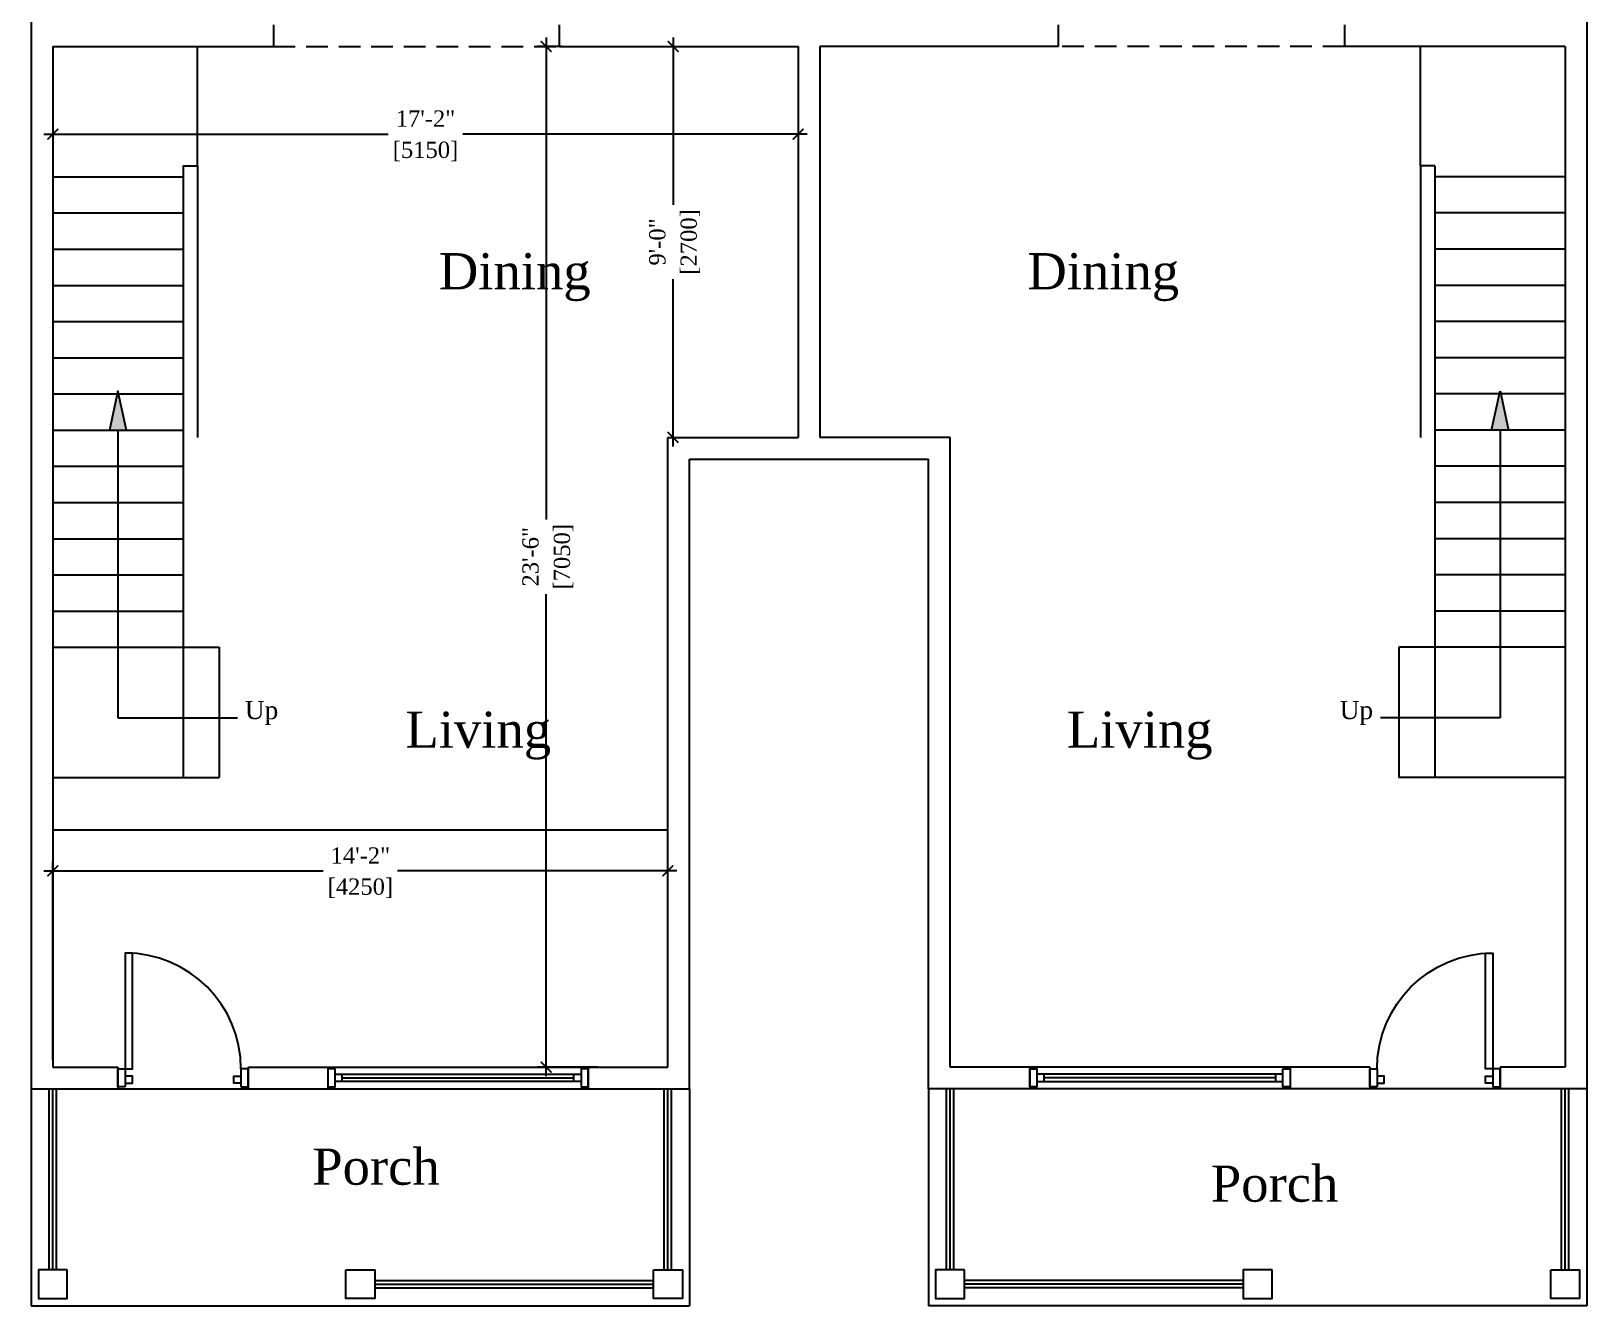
# Model space of a CAD drawing. Header units: inches. Extents: x 8172 to 11619, y -1386 to 1167.
# Drawn here: x 10373.6 to 10803.6, y -840 to -487.7 of the extents above; entities that cross this region are included whole.
import ezdxf

# ---------------------------------------------------------------- set-up
doc = ezdxf.new("R2010")
doc.units = ezdxf.units.IN
doc.header["$LTSCALE"] = 48
doc.header["$MEASUREMENT"] = 0
doc.linetypes.add('HIDDEN2', pattern=[0.1875, 0.125, -0.0625])
doc.layers.add('A-Door', color=3, linetype='Continuous', lineweight=13)
doc.layers.add('window', color=3, linetype='Continuous', lineweight=13)
doc.layers.add('A-Flor-Strs', color=12, linetype='Continuous')
doc.styles.get("Standard").update_dxf_attribs({"font": 'romantic.ttf'})
doc.dimstyles.new('Aec_Arch_I', dxfattribs={"dimtxt": 4.5, "dimasz": 3, "dimexe": 2.5, "dimexo": 2, "dimgap": 2, "dimtad": 0, "dimdec": 0, "dimzin": 3, "dimdsep": 46, "dimlunit": 4, "dimtxsty": 'Standard', "dimblk1": 'ARCHTICK', "dimblk2": 'ARCHTICK', "dimsah": 1, "dimcen": 0.09375, "dimdle": 2.5, "dimclrd": 1, "dimclre": 1, "dimclrt": 256, "dimadec": 0, "dimazin": 0, "dimtfac": 0.75, "dimtdec": 0, "dimtmove": 2, "dimatfit": 3, "dimldrblk": 'ARCHTICK', "dimfxl": 1, "dimfrac": 1, "dimtolj": 1, "dimtzin": 0, "dimlwd": -1, "dimarcsym": 0})

# ---------------------------------------------------------------- blocks, each defined once
blk = doc.blocks.new('_ArchTick')
at = {"color": 0, "linetype": 'ByBlock', "const_width": 0.15}
blk.add_lwpolyline([(-0.5, -0.5), (0.5, 0.5)], dxfattribs=at)
blk = doc.blocks.new('*D53')
at = {"color": 1, "lineweight": -2}
for p, q in [((10379.63, -493.97), (10379.63, -518.67)), ((10585.63, -493.97), (10585.63, -518.67))]:
    blk.add_line(p, q, dxfattribs=at)
at = {"color": 1}
for p, q in [((10377.13, -516.17), (10472.33, -516.17)), ((10588.13, -516.17), (10492.92, -516.17))]:
    blk.add_line(p, q, dxfattribs=at)
at = {"layer": 'DefPoints', "color": 0}
for p in [(10379.63, -491.97), (10585.63, -491.97), (10379.63, -516.17)]:
    blk.add_point(p, dxfattribs=at)
at = {"color": 1, "xscale": 3, "yscale": 3, "zscale": 3, "rotation": 180}
blk.add_blockref('_ArchTick', (10379.63, -516.17), dxfattribs=at)
at = {"color": 1, "xscale": 3, "yscale": 3, "zscale": 3}
blk.add_blockref('_ArchTick', (10585.63, -516.17), dxfattribs=at)
at = {"char_height": 4.5, "attachment_point": 5}
for s, insert in [('\\A1;17\'-2"', (10482.63, -511.88)), ('\\A1;[5150]', (10482.63, -520.98))]:
    blk.add_mtext(s, dxfattribs=dict(at, insert=insert))
blk = doc.blocks.new('*D54')
at = {"color": 1}
for p, q in [((10551.06, -489.47), (10551.06, -535.68)), ((10551.06, -602.47), (10551.06, -556.26))]:
    blk.add_line(p, q, dxfattribs=at)
at = {"color": 1, "lineweight": -2}
for p, q in [((10551.63, -491.97), (10553.56, -491.97)), ((10551.63, -599.97), (10553.56, -599.97))]:
    blk.add_line(p, q, dxfattribs=at)
at = {"layer": 'DefPoints', "color": 0}
for p in [(10549.63, -491.97), (10551.06, -491.97), (10549.63, -599.97)]:
    blk.add_point(p, dxfattribs=at)
at = {"color": 1, "xscale": 3, "yscale": 3, "zscale": 3}
for p, rotation in [((10551.06, -491.97), 90), ((10551.06, -599.97), 270)]:
    blk.add_blockref('_ArchTick', p, dxfattribs=dict(at, rotation=rotation))
at = {"char_height": 4.5, "attachment_point": 5, "rotation": 90}
for s, insert in [('\\A1;[2700]', (10555.83, -545.97)), ('\\A1;9\'-0"', (10546.73, -545.97))]:
    blk.add_mtext(s, dxfattribs=dict(at, insert=insert))
blk = doc.blocks.new('*D55')
at = {"color": 1, "lineweight": -2}
for p, q in [((10379.63, -771.97), (10379.63, -717.26)), ((10549.63, -771.97), (10549.63, -717.26))]:
    blk.add_line(p, q, dxfattribs=at)
at = {"color": 1}
for p, q in [((10377.13, -719.76), (10454.33, -719.76)), ((10552.13, -719.76), (10474.92, -719.76))]:
    blk.add_line(p, q, dxfattribs=at)
at = {"layer": 'DefPoints', "color": 0}
for p in [(10549.63, -719.76), (10379.63, -773.97), (10549.63, -773.97)]:
    blk.add_point(p, dxfattribs=at)
at = {"color": 1, "xscale": 3, "yscale": 3, "zscale": 3, "rotation": 180}
blk.add_blockref('_ArchTick', (10379.63, -719.76), dxfattribs=at)
at = {"color": 1, "xscale": 3, "yscale": 3, "zscale": 3}
blk.add_blockref('_ArchTick', (10549.63, -719.76), dxfattribs=at)
at = {"char_height": 4.5, "attachment_point": 5}
for s, insert in [('\\A1;14\'-2"', (10464.63, -715.51)), ('\\A1;[4250]', (10464.63, -724.57))]:
    blk.add_mtext(s, dxfattribs=dict(at, insert=insert))
blk = doc.blocks.new('*D56')
at = {"color": 1}
for p, q in [((10515.98, -489.47), (10515.98, -622.68)), ((10515.98, -776.47), (10515.98, -643.26))]:
    blk.add_line(p, q, dxfattribs=at)
at = {"color": 1, "lineweight": -2}
for p, q in [((10520.32, -491.97), (10513.48, -491.97)), ((10530.32, -773.97), (10513.48, -773.97))]:
    blk.add_line(p, q, dxfattribs=at)
at = {"layer": 'DefPoints', "color": 0}
for p in [(10522.32, -491.97), (10515.98, -773.97), (10532.32, -773.97)]:
    blk.add_point(p, dxfattribs=at)
at = {"color": 1, "xscale": 3, "yscale": 3, "zscale": 3}
for p, rotation in [((10515.98, -491.97), 90), ((10515.98, -773.97), 270)]:
    blk.add_blockref('_ArchTick', p, dxfattribs=dict(at, rotation=rotation))
at = {"char_height": 4.5, "attachment_point": 5, "rotation": 90}
for s, insert in [('\\A1;23\'-6"', (10511.67, -632.97)), ('\\A1;[7050]', (10520.79, -632.97))]:
    blk.add_mtext(s, dxfattribs=dict(at, insert=insert))
blk = doc.blocks.new('*U44')
at = {"layer": 'A-Door', "color": 3, "linetype": 'Continuous', "lineweight": -3}
for points in [[(2, 5), (4, 5), (4, 37), (2, 37)], [(2, 0), (0, 0), (0, 5), (2, 5)], [(34, 0), (36, 0), (36, 5), (34, 5)], [(2, 1), (4, 1), (4, 3), (2, 3)], [(34, 1), (32, 1), (32, 3), (34, 3)]]:
    blk.add_lwpolyline(points, close=True, dxfattribs=at)
blk.add_arc((2, 5), 32, 0, 90, dxfattribs=at)

msp = doc.modelspace()

# ---------------------------------------------------------------- hatches: boundary and pattern name
for points in [[(10395.29, -597.97), (10399.96, -597.97), (10397.81, -587.97), (10397.44, -587.97)], [(10781.96, -597.97), (10777.29, -597.97), (10779.44, -587.97), (10779.81, -587.97)]]:
    msp.add_hatch(color=256).paths.add_polyline_path(points)

# ---------------------------------------------------------------- linework, layer by layer
for p, q in [((10373.63, -311.97), (10373.63, -491.97)), ((10803.63, -311.97), (10803.63, -491.97)), ((10440.63, -485.97), (10440.63, -491.97)), ((10519.63, -491.97), (10519.63, -485.97)), ((10657.63, -491.97), (10657.63, -485.97)), ((10736.63, -485.97), (10736.63, -491.97)), ((10373.63, -491.97), (10373.63, -599.97)), ((10379.63, -491.97), (10379.63, -773.97)), ((10379.63, -491.97), (10440.63, -491.97)), ((10419.63, -524.97), (10419.63, -491.97)), ((10519.63, -491.97), (10549.63, -491.97)), ((10549.63, -491.97), (10585.63, -491.97)), ((10585.63, -491.97), (10585.63, -599.97)), ((10585.63, -491.97), (10585.63, -599.97)), ((10591.63, -491.97), (10591.63, -599.97)), ((10627.63, -491.97), (10591.63, -491.97)), ((10591.63, -491.97), (10591.63, -599.97)), ((10657.63, -491.97), (10627.63, -491.97)), ((10797.63, -491.97), (10736.63, -491.97)), ((10757.63, -524.97), (10757.63, -491.97)), ((10797.63, -491.97), (10797.63, -773.97)), ((10803.63, -491.97), (10803.63, -599.97)), ((10415.63, -524.97), (10419.63, -524.97)), ((10415.63, -524.97), (10415.63, -657.97)), ((10419.63, -524.97), (10419.63, -599.97)), ((10761.63, -524.97), (10757.63, -524.97)), ((10757.63, -524.97), (10757.63, -599.97)), ((10761.63, -524.97), (10761.63, -657.97)), ((10373.63, -599.97), (10373.63, -779.97)), ((10397.63, -597.97), (10397.63, -677.47)), ((10549.63, -773.97), (10549.63, -599.97)), ((10549.63, -599.97), (10585.63, -599.97)), ((10627.63, -599.97), (10591.63, -599.97)), ((10627.63, -773.97), (10627.63, -599.97)), ((10779.63, -597.97), (10779.63, -677.47)), ((10803.63, -599.97), (10803.63, -779.97)), ((10555.63, -779.97), (10555.63, -605.97)), ((10555.63, -605.97), (10621.63, -605.97)), ((10621.63, -779.97), (10621.63, -605.97)), ((10415.63, -657.97), (10425.63, -657.97)), ((10761.63, -657.97), (10751.63, -657.97)), ((10397.63, -677.47), (10430.71, -677.47)), ((10779.63, -677.47), (10746.54, -677.47)), ((10379.63, -708.4), (10549.63, -708.4)), ((10379.63, -773.97), (10397.63, -773.97)), ((10397.63, -773.97), (10397.63, -779.97)), ((10433.63, -773.97), (10433.63, -779.97)), ((10433.63, -773.97), (10455.63, -773.97)), ((10455.63, -773.97), (10455.63, -779.97)), ((10527.63, -773.97), (10527.63, -779.97)), ((10527.63, -773.97), (10549.63, -773.97)), ((10649.63, -773.97), (10627.63, -773.97)), ((10649.63, -773.97), (10649.63, -779.97)), ((10743.63, -773.97), (10721.63, -773.97)), ((10721.63, -773.97), (10721.63, -779.97)), ((10743.63, -773.97), (10743.63, -779.97)), ((10797.63, -773.97), (10779.63, -773.97)), ((10779.63, -773.97), (10779.63, -779.97)), ((10373.63, -779.97), (10397.63, -779.97)), ((10433.63, -779.97), (10455.63, -779.97)), ((10527.63, -779.97), (10555.63, -779.97)), ((10649.63, -779.97), (10621.63, -779.97)), ((10743.63, -779.97), (10721.63, -779.97)), ((10803.63, -779.97), (10779.63, -779.97))]:
    msp.add_line(p, q)
at = {"color": 8, "linetype": 'HIDDEN2'}
for p, q in [((10440.63, -491.97), (10519.63, -491.97)), ((10736.63, -491.97), (10657.63, -491.97))]:
    msp.add_line(p, q, dxfattribs=at)
at = {"color": 8}
for p, q in [((10373.63, -779.97), (10373.63, -839.97)), ((10397.63, -779.97), (10433.63, -779.97)), ((10555.63, -779.97), (10555.63, -839.97)), ((10621.63, -779.97), (10621.63, -839.97)), ((10779.63, -779.97), (10743.63, -779.97)), ((10803.63, -779.97), (10803.63, -839.97)), ((10373.63, -839.97), (10555.63, -839.97)), ((10803.63, -839.97), (10621.63, -839.97))]:
    msp.add_line(p, q, dxfattribs=at)
at = {"color": 6}
for p, q in [((10378.63, -829.97), (10378.63, -779.97)), ((10379.63, -829.97), (10379.63, -779.97)), ((10380.63, -829.97), (10380.63, -779.97)), ((10548.63, -829.97), (10548.63, -779.97)), ((10549.63, -829.97), (10549.63, -779.97)), ((10550.63, -829.97), (10550.63, -779.97)), ((10626.63, -829.97), (10626.63, -779.97)), ((10627.63, -829.97), (10627.63, -779.97)), ((10628.63, -829.97), (10628.63, -779.97)), ((10796.63, -829.97), (10796.63, -779.97)), ((10797.63, -829.97), (10797.63, -779.97)), ((10798.63, -829.97), (10798.63, -779.97)), ((10468.63, -832.97), (10545.63, -832.97)), ((10468.63, -833.97), (10545.63, -833.97)), ((10708.63, -832.97), (10631.63, -832.97)), ((10708.63, -833.97), (10631.63, -833.97)), ((10468.63, -834.97), (10545.63, -834.97)), ((10708.63, -834.97), (10631.63, -834.97))]:
    msp.add_line(p, q, dxfattribs=at)
for points in [[(10397.63, -587.1), (10395.29, -597.97), (10399.96, -597.97)], [(10779.63, -587.1), (10781.96, -597.97), (10777.29, -597.97)], [(10383.63, -829.97), (10375.63, -829.97), (10375.63, -837.97), (10383.63, -837.97)], [(10460.63, -829.97), (10468.63, -829.97), (10468.63, -837.97), (10460.63, -837.97)], [(10545.63, -829.97), (10553.63, -829.97), (10553.63, -837.97), (10545.63, -837.97)], [(10631.63, -829.97), (10623.63, -829.97), (10623.63, -837.97), (10631.63, -837.97)], [(10716.63, -829.97), (10708.63, -829.97), (10708.63, -837.97), (10716.63, -837.97)], [(10793.63, -829.97), (10801.63, -829.97), (10801.63, -837.97), (10793.63, -837.97)]]:
    msp.add_lwpolyline(points, close=True)
at = {"layer": 'A-Flor-Strs', "color": 6}
for p, q in [((10379.63, -527.97), (10415.63, -527.97)), ((10797.63, -527.97), (10761.63, -527.97)), ((10379.63, -537.97), (10415.63, -537.97)), ((10797.63, -537.97), (10761.63, -537.97)), ((10379.63, -547.97), (10415.63, -547.97)), ((10797.63, -547.97), (10761.63, -547.97)), ((10379.63, -557.97), (10415.63, -557.97)), ((10797.63, -557.97), (10761.63, -557.97)), ((10379.63, -567.97), (10415.63, -567.97)), ((10797.63, -567.97), (10761.63, -567.97)), ((10379.63, -577.97), (10415.63, -577.97)), ((10797.63, -577.97), (10761.63, -577.97)), ((10379.63, -587.97), (10415.63, -587.97)), ((10797.63, -587.97), (10761.63, -587.97)), ((10379.63, -597.97), (10415.63, -597.97)), ((10797.63, -597.97), (10761.63, -597.97)), ((10379.63, -607.97), (10415.63, -607.97)), ((10797.63, -607.97), (10761.63, -607.97)), ((10379.63, -617.97), (10415.63, -617.97)), ((10797.63, -617.97), (10761.63, -617.97)), ((10379.63, -627.97), (10415.63, -627.97)), ((10797.63, -627.97), (10761.63, -627.97)), ((10379.63, -637.97), (10415.63, -637.97)), ((10797.63, -637.97), (10761.63, -637.97)), ((10379.63, -647.97), (10415.63, -647.97)), ((10797.63, -647.97), (10761.63, -647.97)), ((10379.63, -657.97), (10415.63, -657.97)), ((10415.63, -657.97), (10415.63, -693.97)), ((10425.63, -657.97), (10425.63, -693.97)), ((10751.63, -657.97), (10751.63, -693.97)), ((10797.63, -657.97), (10761.63, -657.97)), ((10761.63, -657.97), (10761.63, -693.97)), ((10379.63, -693.97), (10425.63, -693.97)), ((10797.63, -693.97), (10751.63, -693.97))]:
    msp.add_line(p, q, dxfattribs=at)
at = {"layer": 'window', "color": 3, "linetype": 'Continuous', "lineweight": -3}
for p, q in [((10455.63, -773.97), (10527.63, -773.97)), ((10721.63, -773.97), (10649.63, -773.97)), ((10459.63, -777.97), (10459.63, -775.97)), ((10459.63, -776.97), (10523.63, -776.97)), ((10523.63, -777.97), (10523.63, -775.97)), ((10653.63, -777.97), (10653.63, -775.97)), ((10717.63, -776.97), (10653.63, -776.97)), ((10717.63, -777.97), (10717.63, -775.97)), ((10455.63, -779.97), (10527.63, -779.97)), ((10721.63, -779.97), (10649.63, -779.97))]:
    msp.add_line(p, q, dxfattribs=at)
for points in [[(10457.63, -774.47), (10455.63, -774.47), (10455.63, -779.47), (10457.63, -779.47)], [(10457.63, -777.97), (10457.63, -775.97), (10525.63, -775.97), (10525.63, -777.97)], [(10527.63, -774.47), (10525.63, -774.47), (10525.63, -779.47), (10527.63, -779.47)], [(10649.63, -774.47), (10651.63, -774.47), (10651.63, -779.47), (10649.63, -779.47)], [(10719.63, -777.97), (10719.63, -775.97), (10651.63, -775.97), (10651.63, -777.97)], [(10719.63, -774.47), (10721.63, -774.47), (10721.63, -779.47), (10719.63, -779.47)]]:
    msp.add_lwpolyline(points, close=True, dxfattribs=at)

# ---------------------------------------------------------------- block references
at = {"layer": 'A-Door', "color": 3, "linetype": 'Continuous', "lineweight": -3}
msp.add_blockref('*U44', (10397.63, -779.47), dxfattribs=at)
at = {"layer": 'A-Door', "color": 3, "linetype": 'Continuous', "lineweight": -3, "xscale": -1}
msp.add_blockref('*U44', (10779.63, -779.47), dxfattribs=at)

# ---------------------------------------------------------------- texts
for s, insert, char_height, attachment_point in [('Dining', (10486.32, -549.06), 10, 1), ('Dining', (10690.93, -549.06), 10, 3), ('Up', (10432.71, -672.83), 5, 1), ('Up', (10744.54, -672.83), 5, 3), ('Living', (10477.08, -675.74), 10, 1), ('Living', (10700.17, -675.74), 10, 3), ('Porch', (10486.56, -796.49), 10, 3), ('Porch', (10734.93, -801.18), 10, 3)]:
    msp.add_mtext_dynamic_manual_height_columns(s, width=81.687, gutter_width=1, heights=[0], dxfattribs=dict(insert=insert, char_height=char_height, attachment_point=attachment_point))

# ---------------------------------------------------------------- dimensions: what is measured, and where the dimension line sits
for base, p1, p2, picture, middle in [((10515.98, -773.97), (10522.32, -491.97), (10532.32, -773.97), '*D56', (10515.98, -632.97)), ((10551.06, -491.97), (10549.63, -599.97), (10549.63, -491.97), '*D54', (10551.06, -545.97))]:
    dim = msp.add_linear_dim(base=base, p1=p1, p2=p2, angle=90, dimstyle='Aec_Arch_I', override={"dimpost": '\\X'})
    dim.commit()
    dim.dimension.update_dxf_attribs({"geometry": picture, "text_midpoint": middle})
for base, p1, p2, picture, middle in [((10379.63, -516.17), (10585.63, -491.97), (10379.63, -491.97), '*D53', (10482.63, -516.17)), ((10549.63, -719.76), (10379.63, -773.97), (10549.63, -773.97), '*D55', (10464.63, -719.76))]:
    dim = msp.add_linear_dim(base=base, p1=p1, p2=p2, dimstyle='Aec_Arch_I', override={"dimpost": '\\X'})
    dim.commit()
    dim.dimension.update_dxf_attribs({"geometry": picture, "text_midpoint": middle})

doc.saveas('drawing.dxf')
